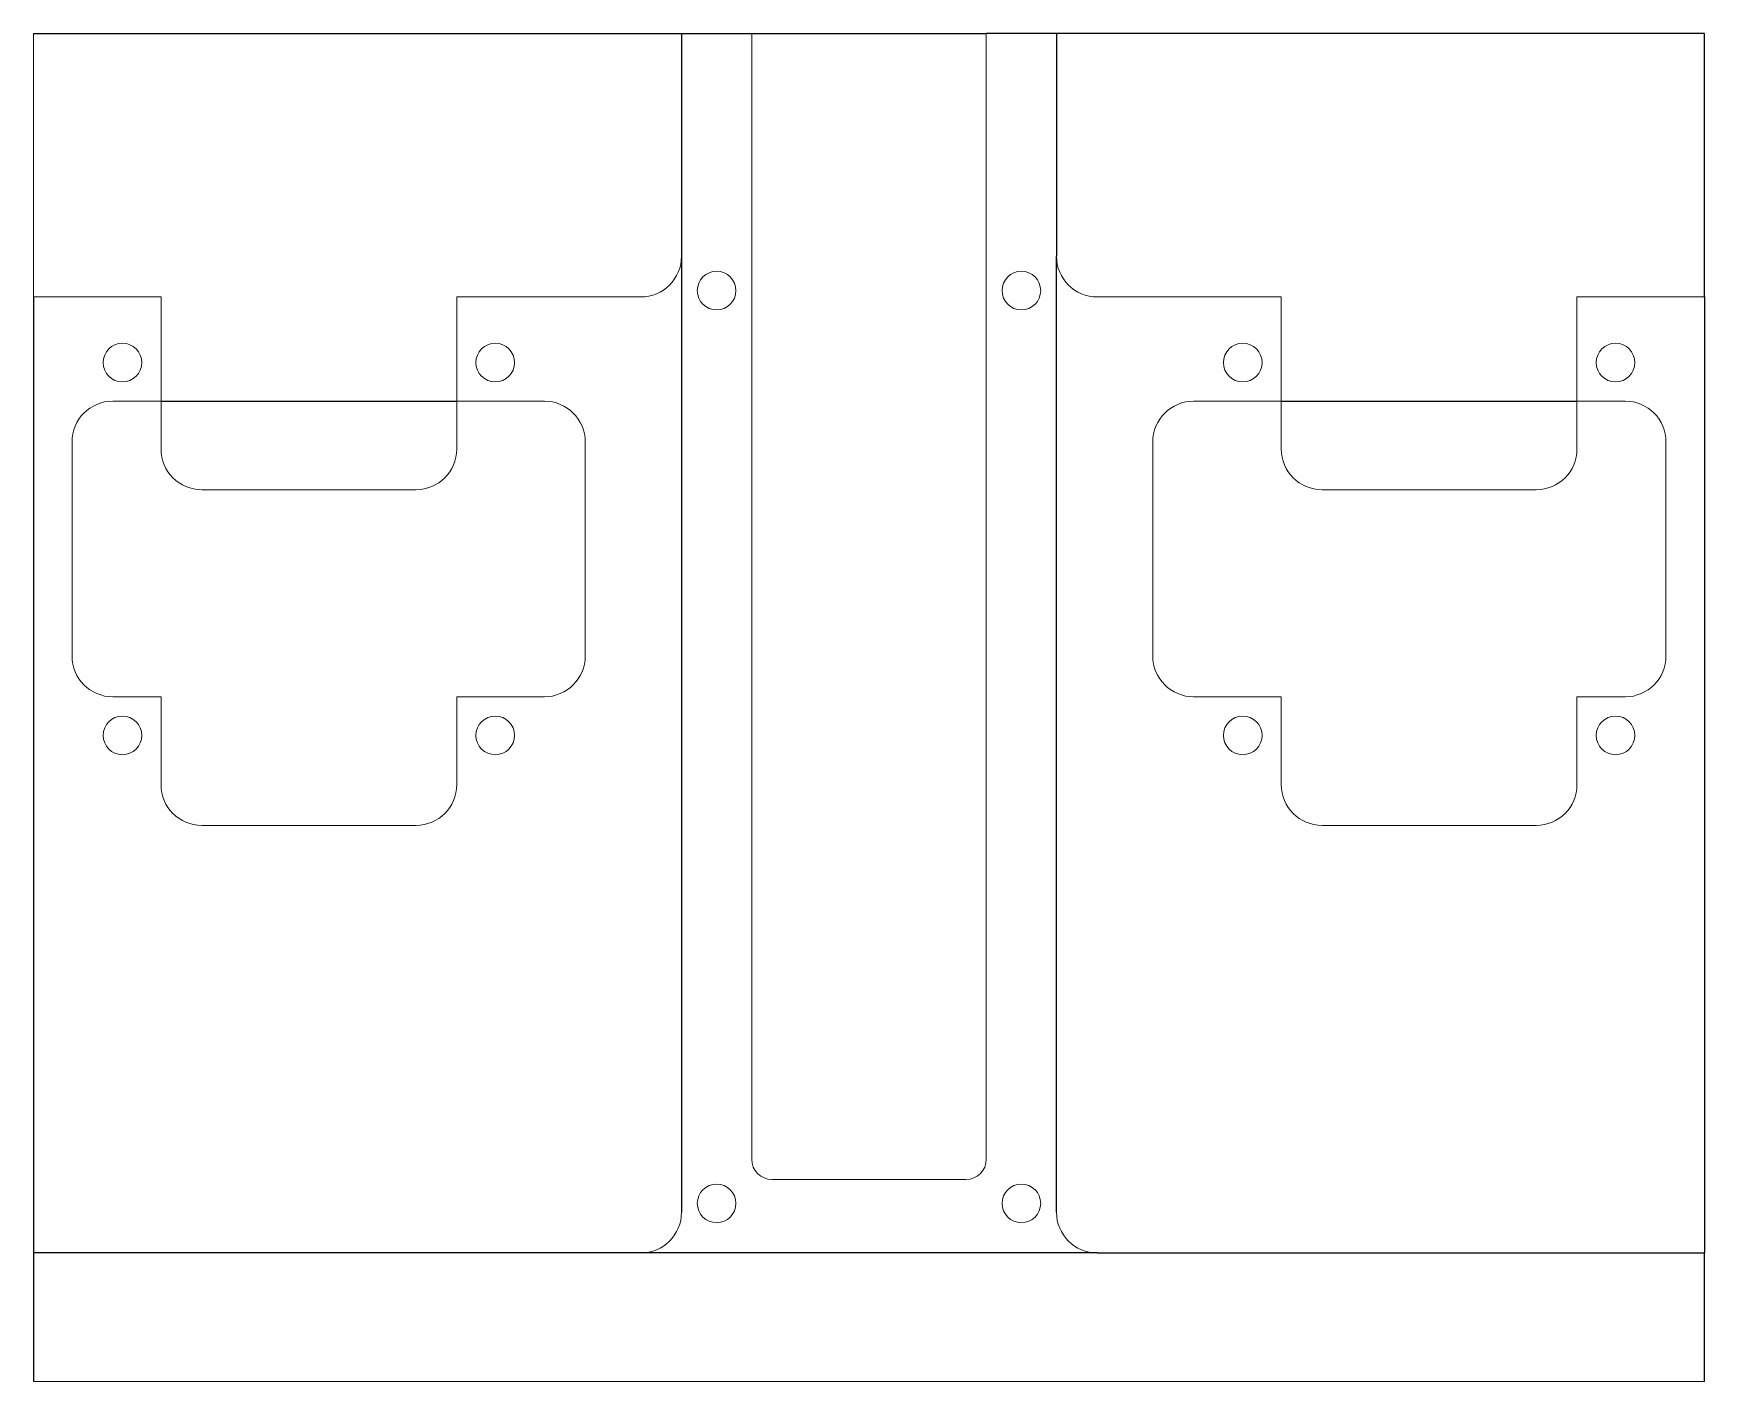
# Model space of a CAD drawing. Header units: inches. Extents: x 0 to 24.3, y 0 to 19.6.
# Drawn here: x 19.19 to 24.3, y 15.46 to 19.59 of the extents above; entities outside this region: 2.
import ezdxf

# ---------------------------------------------------------------- set-up
doc = ezdxf.new("R2010")
doc.units = ezdxf.units.IN
doc.header["$MEASUREMENT"] = 0
doc.layers.add('SLD-0', color=179, linetype='Continuous')
doc.styles.add('SLDTEXTSTYLE0', font='TXT', dxfattribs={"width": 0.7})

msp = doc.modelspace()

# ---------------------------------------------------------------- linework, layer by layer
at = {"layer": 'SLD-0', "color": 179, "linetype": 'Continuous', "lineweight": 15}
for p, q in [((19.1859, 19.5877), (19.1859, 18.7806)), ((21.3857, 19.5877), (21.3857, 16.1404)), ((22.1043, 16.1404), (22.1043, 19.5877)), ((19.1859, 18.7806), (19.5767, 18.7806)), ((19.5767, 18.7806), (19.5767, 18.3151)), ((20.4822, 18.3151), (20.4822, 18.7806)), ((20.4822, 18.7806), (21.0458, 18.7806)), ((22.4442, 18.7806), (23.0078, 18.7806)), ((23.0078, 18.7806), (23.0078, 18.3151)), ((23.9133, 18.3151), (23.9133, 18.7806)), ((23.9133, 18.7806), (24.3041, 18.7806)), ((19.5767, 18.4617), (19.4291, 18.4617)), ((20.7509, 18.4617), (20.4822, 18.4617)), ((23.0078, 18.4617), (22.7391, 18.4617)), ((24.0609, 18.4617), (23.9133, 18.4617)), ((19.3041, 18.3367), (19.3041, 17.6812)), ((20.8759, 17.6812), (20.8759, 18.3367)), ((22.6141, 18.3367), (22.6141, 17.6812)), ((24.1859, 17.6812), (24.1859, 18.3367)), ((20.3572, 18.1901), (19.7017, 18.1901)), ((23.7883, 18.1901), (23.1328, 18.1901)), ((19.4291, 17.5562), (19.5767, 17.5562)), ((19.5767, 17.5562), (19.5767, 17.2875)), ((20.4822, 17.5562), (20.7509, 17.5562)), ((20.4822, 17.2875), (20.4822, 17.5562)), ((22.7391, 17.5562), (23.0078, 17.5562)), ((23.0078, 17.5562), (23.0078, 17.2875)), ((23.9133, 17.2875), (23.9133, 17.5562)), ((23.9133, 17.5562), (24.0609, 17.5562)), ((19.7017, 17.1625), (20.3572, 17.1625)), ((23.1328, 17.1625), (23.7883, 17.1625)), ((21.4482, 16.0779), (22.0418, 16.0779)), ((19.1859, 15.4594), (24.3041, 15.4594))]:
    msp.add_line(p, q, dxfattribs=at)
at = {"layer": 'SLD-0'}
for p, q in [((19.1859, 19.5877), (21.1708, 19.5877)), ((21.1708, 19.5877), (21.1708, 18.9056)), ((21.1708, 19.5877), (21.3857, 19.5877)), ((21.3857, 19.5877), (22.1043, 19.5877)), ((22.3192, 19.5877), (22.1043, 19.5877)), ((24.3041, 19.5877), (22.3192, 19.5877)), ((22.3192, 19.5877), (22.3192, 18.9056)), ((24.3041, 18.7806), (24.3041, 19.5877)), ((21.1708, 18.9056), (21.1708, 15.9781)), ((22.3192, 15.9781), (22.3192, 18.9056)), ((19.1859, 18.7806), (19.1859, 15.4594)), ((24.3041, 18.7806), (24.3041, 15.8531)), ((19.5767, 18.4617), (20.4822, 18.4617)), ((23.0078, 18.4617), (23.9133, 18.4617)), ((21.0458, 15.8531), (19.1859, 15.8531)), ((22.4442, 15.8531), (21.0458, 15.8531)), ((22.4442, 15.8531), (24.3041, 15.8531)), ((24.3041, 15.4594), (24.3041, 15.8531))]:
    msp.add_line(p, q, dxfattribs=at)
at = {"layer": 'SLD-0', "color": 179, "linetype": 'Continuous', "lineweight": 15}
for centre in [(21.2783, 18.8003), (22.2117, 18.8003), (19.4586, 18.5798), (20.6003, 18.5798), (22.8897, 18.5798), (24.0314, 18.5798), (19.4586, 17.4381), (20.6003, 17.4381), (22.8897, 17.4381), (24.0314, 17.4381), (21.2783, 16.005), (22.2117, 16.005)]:
    msp.add_circle(centre, 0.0591, dxfattribs=at)
for centre, radius, start, end in [((21.0458, 18.9056), 0.125, 270, 0), ((22.4442, 18.9056), 0.125, 180, 270), ((19.4291, 18.3367), 0.125, 90, 180), ((20.7509, 18.3367), 0.125, 0, 90), ((22.7391, 18.3367), 0.125, 90, 180), ((24.0609, 18.3367), 0.125, 0, 90), ((19.7017, 18.3151), 0.125, 180, 270), ((20.3572, 18.3151), 0.125, 270, 0), ((23.1328, 18.3151), 0.125, 180, 270), ((23.7883, 18.3151), 0.125, 270, 0), ((19.4291, 17.6812), 0.125, 180, 270), ((20.7509, 17.6812), 0.125, 270, 0), ((22.7391, 17.6812), 0.125, 180, 270), ((24.0609, 17.6812), 0.125, 270, 0), ((19.7017, 17.2875), 0.125, 180, 270), ((20.3572, 17.2875), 0.125, 270, 0), ((23.1328, 17.2875), 0.125, 180, 270), ((23.7883, 17.2875), 0.125, 270, 0), ((21.4482, 16.1404), 0.0625, 180, 270), ((22.0418, 16.1404), 0.0625, 270, 0), ((21.0458, 15.9781), 0.125, 270, 0), ((22.4442, 15.9781), 0.125, 180, 270)]:
    msp.add_arc(centre, radius, start, end, dxfattribs=at)

# ---------------------------------------------------------------- texts
at = {"color": 7, "linetype": 'Continuous', "char_height": 0.5882, "attachment_point": 1, "style": 'SLDTEXTSTYLE0'}
for s, insert in [('SOLIDWORKS Student Edition.', (0, 1.6405)), ('For Academic Use Only.', (0, 0.7582))]:
    msp.add_mtext(s, dxfattribs=dict(at, insert=insert))

doc.saveas('drawing.dxf')
